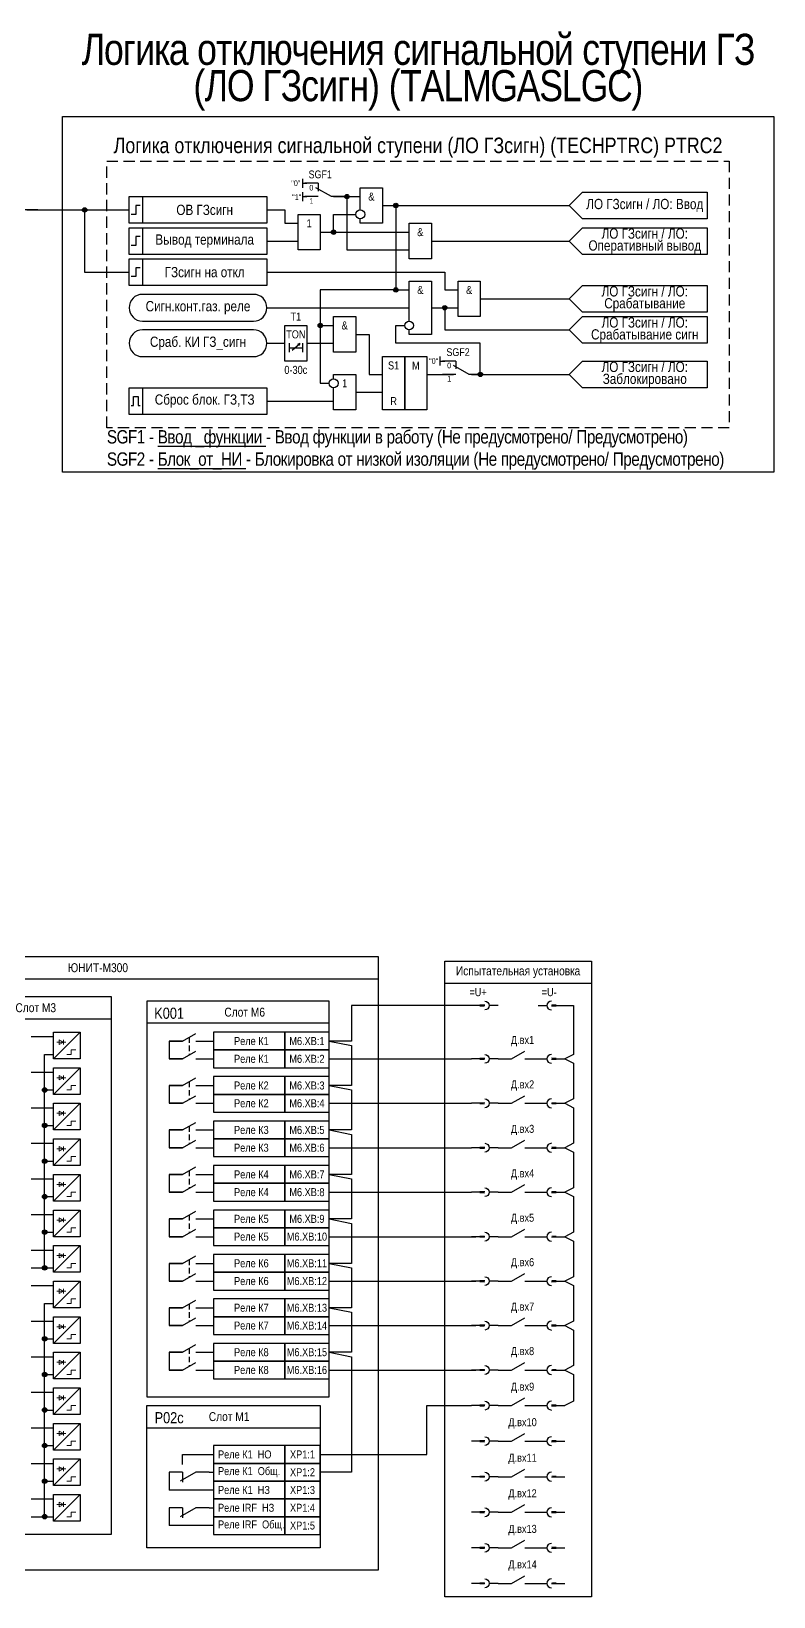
# Model space of a CAD drawing. Header units: millimetres. Extents: x 106 to 2636, y 99 to 588.
# Drawn here: x 526 to 693, y 99 to 451.2 of the extents above; entities that cross this region are included whole.
import ezdxf
from ezdxf.enums import TextEntityAlignment as Align

# ---------------------------------------------------------------- set-up
doc = ezdxf.new("R2010")
doc.units = ezdxf.units.MM
doc.linetypes.add('штриховая2', pattern=[0.375, 0.25, -0.125])
doc.layers.add('_ОРЗ_0.3', color=7, linetype='Continuous', lineweight=30)
doc.layers.add('TEXT', color=7, linetype='Continuous', lineweight=25)
doc.layers.add('invisible', color=252, linetype='Continuous', plot=False)
doc.layers.add('Основная', color=7, linetype='Continuous')
doc.styles.add('1.8_Gost_RD', font='ARIALN.TTF', dxfattribs={"height": 1.8})
doc.styles.add('2.5_Gost_RD', font='ARIALN.TTF', dxfattribs={"height": 2.5})
doc.styles.add('3.5_Gost_RD', font='ARIALN.TTF', dxfattribs={"height": 3.5})
doc.styles.add('Вывод', font='ARIALN.TTF', dxfattribs={"height": 2.5})
doc.styles.add('Компонент', font='ARIALN.TTF', dxfattribs={"height": 3.5})

# ---------------------------------------------------------------- blocks, each defined once
blk = doc.blocks.new('Точка')
at = {"ltscale": 100}
h = blk.add_hatch(color=256, dxfattribs=at)
h.dxf.hatch_style = 1
edge = h.paths.add_edge_path()
edge.add_arc((0, 0), 0.5, 0, 360)
blk.add_circle((0, 0), 0.5, dxfattribs=at)
blk = doc.blocks.new('*U1032')
at = {"layer": 'Основная', "color": 0}
blk.add_line((0, 0), (7, -4), dxfattribs=at)
at = {"layer": 'Основная', "ltscale": 0.35}
blk.add_line((6, 0), (6, -4.5), dxfattribs=at)
blk = doc.blocks.new('*U1037')
at = {"layer": 'Основная', "color": 0}
for p, q in [((-9, 0), (-3, 0)), ((3, 0), (9, 0))]:
    blk.add_line(p, q, dxfattribs=at)
at = {"layer": 'Основная', "ltscale": 0.25}
blk.add_blockref('*U1032', (-3, 0), dxfattribs=at)
at = {"layer": 'Основная'}
for tag, height, style, p in [('ОУ', 3.5, 'Компонент', (2, 10)), ('В1', 2.5, 'Вывод', (14, 6)), ('В2', 2.5, 'Вывод', (6, 4))]:
    blk.add_attdef(tag, text='', height=height, dxfattribs=dict(at, style=style)).set_placement(p, align=Align.MIDDLE_CENTER)
blk = doc.blocks.new('*U1031')
at = {"layer": 'Основная', "color": 0}
blk.add_line((0, 0), (6, 3.43), dxfattribs=at)
blk = doc.blocks.new('*U1039')
at = {"layer": 'Основная', "color": 0}
for p, q in [((-3, 0), (-9, 0)), ((9, 0), (3, 0))]:
    blk.add_line(p, q, dxfattribs=at)
at = {"layer": 'Основная', "ltscale": 0.25, "xscale": -1}
blk.add_blockref('*U1031', (3, 0), dxfattribs=at)
at = {"layer": 'Основная'}
for tag, height, style, p in [('В1', 2.5, 'Вывод', (-14, 6)), ('ОУ', 3.5, 'Компонент', (-2, 10)), ('В2', 2.5, 'Вывод', (-6, 4))]:
    blk.add_attdef(tag, text='', height=height, dxfattribs=dict(at, style=style)).set_placement(p, align=Align.MIDDLE_CENTER)
blk = doc.blocks.new('*U1040')
at = {"layer": 'Основная', "color": 0}
for p, q in [((-3, 0), (-9, 0)), ((9, 0), (3, 0))]:
    blk.add_line(p, q, dxfattribs=at)
at = {"layer": 'Основная', "ltscale": 0.25, "xscale": -1}
blk.add_blockref('*U1031', (3, 0), dxfattribs=at)
at = {"layer": 'Основная'}
for tag, height, style, p in [('В1', 2.5, 'Вывод', (-14, 6)), ('ОУ', 3.5, 'Компонент', (-2, 10)), ('В2', 2.5, 'Вывод', (-6, 4))]:
    blk.add_attdef(tag, text='', height=height, dxfattribs=dict(at, style=style)).set_placement(p, align=Align.MIDDLE_CENTER)
blk = doc.blocks.new('*U101')
at = {"ltscale": 0.25, "const_width": 1, "flags": 128}
blk.add_lwpolyline([(0, 0), (2.5, 0), (2.5, 0), (0, 0)], close=True, dxfattribs=at)
blk = doc.blocks.new('*U100')
at = {"ltscale": 0.25}
blk.add_arc((2, 0), 2, 90, 270, dxfattribs=at)
blk = doc.blocks.new('*U1057')
at = {"layer": 'Основная', "color": 0}
for p, q in [((-6, 0), (-2, 0)), ((0, 0), (6, 0))]:
    blk.add_line(p, q, dxfattribs=at)
at = {"ltscale": 0.25}
for name, p in [('*U100', (-2, 0)), ('*U101', (-0.25, 0))]:
    blk.add_blockref(name, p, dxfattribs=at)
at = {"layer": 'Основная'}
for tag, height, style, p in [('ОУ2', 3.5, 'Компонент', (-6, 5)), ('ОУ1', 3.5, 'Компонент', (6, 5)), ('В2', 2.5, 'Вывод', (-6, -3)), ('В1', 2.5, 'Вывод', (6, -3))]:
    blk.add_attdef(tag, text='', height=height, dxfattribs=dict(at, style=style)).set_placement(p, align=Align.MIDDLE_CENTER)
blk = doc.blocks.new('*U1058')
at = {"layer": 'Основная', "color": 0}
for p, q in [((0, 0), (-6, 0)), ((6, 0), (2, 0))]:
    blk.add_line(p, q, dxfattribs=at)
at = {"ltscale": 0.25, "xscale": -1}
for name, p in [('*U101', (0.25, 0)), ('*U100', (2, 0))]:
    blk.add_blockref(name, p, dxfattribs=at)
at = {"layer": 'Основная'}
for tag, height, style, p in [('ОУ1', 3.5, 'Компонент', (-6, 5)), ('ОУ2', 3.5, 'Компонент', (6, 5)), ('В1', 2.5, 'Вывод', (-6, -3)), ('В2', 2.5, 'Вывод', (6, -3))]:
    blk.add_attdef(tag, text='', height=height, dxfattribs=dict(at, style=style)).set_placement(p, align=Align.MIDDLE_CENTER)
blk = doc.blocks.new('*U1033')
at = {"layer": 'Основная', "color": 0}
blk.add_line((0, 0), (7, 4), dxfattribs=at)
at = {"layer": 'Основная', "ltscale": 0.35}
blk.add_line((6, 6), (6, 2.5), dxfattribs=at)
blk = doc.blocks.new('*U1015')
at = {"layer": 'Основная', "color": 0}
for p, q in [((-3, 6), (-9, 6)), ((-3, 0), (-9, 0)), ((9, 0), (3, 0))]:
    blk.add_line(p, q, dxfattribs=at)
at = {"layer": 'Основная', "ltscale": 0.25, "xscale": -1}
blk.add_blockref('*U1033', (3, 0), dxfattribs=at)
at = {"layer": 'Основная'}
for tag, height, style, p in [('В1', 2.5, 'Вывод', (-13, 6)), ('ОУ', 3.5, 'Компонент', (-2, 10)), ('В2', 2.5, 'Вывод', (-6, 4)), ('В3', 2.5, 'Вывод', (-6, -2))]:
    blk.add_attdef(tag, text='', height=height, dxfattribs=dict(at, style=style)).set_placement(p, align=Align.MIDDLE_CENTER)
blk = doc.blocks.new('*U981')
at = {"layer": 'Основная', "color": 0}
for p, q in [((-3, 6), (-9, 6)), ((-3, 0), (-9, 0)), ((9, 0), (3, 0))]:
    blk.add_line(p, q, dxfattribs=at)
at = {"layer": 'Основная', "ltscale": 0.25, "xscale": -1}
blk.add_blockref('*U1033', (3, 0), dxfattribs=at)
at = {"layer": 'Основная'}
for tag, height, style, p in [('В1', 2.5, 'Вывод', (-14, 6)), ('ОУ', 3.5, 'Компонент', (-2, 10)), ('В2', 2.5, 'Вывод', (-6, 4)), ('В3', 2.5, 'Вывод', (-6, -2))]:
    blk.add_attdef(tag, text='', height=height, dxfattribs=dict(at, style=style)).set_placement(p, align=Align.MIDDLE_CENTER)

msp = doc.modelspace()

# ---------------------------------------------------------------- linework, layer by layer
at = {"ltscale": 100}
for p, q in [((587, 418), (587, 416)), ((587, 417), (588, 417)), ((587, 415), (587, 413)), ((587, 414), (588, 414)), ((588, 381), (588, 381)), ((618, 376), (618, 378)), ((618, 377), (619, 377)), ((625, 232), (598, 232)), ((598, 232), (598, 224)), ((646, 232), (648, 232)), ((648, 232), (648, 221)), ((560, 224), (557, 224)), ((566, 224), (567, 224)), ((598, 224), (593, 224)), ((593, 224), (598, 223)), ((598, 223), (598, 214)), ((560, 220), (557, 220)), ((566, 220), (567, 220)), ((593, 220), (625, 220)), ((631, 220), (630, 220)), ((648, 221), (646, 220)), ((646, 220), (648, 219)), ((648, 219), (648, 211)), ((560, 214), (557, 214)), ((566, 214), (567, 214)), ((598, 214), (593, 214)), ((593, 214), (598, 213)), ((598, 213), (598, 204)), ((560, 210), (557, 210)), ((566, 210), (567, 210)), ((593, 210), (625, 210)), ((631, 210), (630, 210)), ((648, 211), (646, 210)), ((646, 210), (648, 209)), ((648, 209), (648, 201)), ((560, 204), (557, 204)), ((566, 204), (567, 204)), ((598, 204), (593, 204)), ((593, 204), (598, 203)), ((598, 203), (598, 194)), ((648, 201), (646, 200)), ((560, 200), (557, 200)), ((566, 200), (567, 200)), ((593, 200), (625, 200)), ((631, 200), (630, 200)), ((646, 200), (648, 199)), ((648, 199), (648, 191)), ((560, 194), (557, 194)), ((566, 194), (567, 194)), ((598, 194), (593, 194)), ((593, 194), (598, 193)), ((598, 193), (598, 184)), ((648, 191), (646, 190)), ((560, 190), (557, 190)), ((566, 190), (567, 190)), ((593, 190), (625, 190)), ((631, 190), (630, 190)), ((646, 190), (648, 189)), ((648, 189), (648, 181)), ((560, 184), (557, 184)), ((566, 184), (567, 184)), ((598, 184), (593, 184)), ((593, 184), (598, 183)), ((560, 180), (557, 180)), ((566, 180), (567, 180)), ((593, 180), (626, 180)), ((598, 183), (598, 174)), ((631, 180), (630, 180)), ((648, 181), (646, 180)), ((646, 180), (648, 179)), ((648, 179), (648, 171)), ((560, 174), (557, 174)), ((566, 174), (567, 174)), ((598, 174), (593, 174)), ((593, 174), (598, 173)), ((598, 173), (598, 164)), ((560, 170), (557, 170)), ((566, 170), (567, 170)), ((593, 170), (626, 170)), ((631, 170), (630, 170)), ((648, 171), (646, 170)), ((646, 170), (648, 169)), ((648, 169), (648, 161)), ((560, 164), (557, 164)), ((566, 164), (567, 164)), ((598, 164), (593, 164)), ((593, 164), (598, 163)), ((598, 163), (598, 154)), ((560, 160), (557, 160)), ((566, 160), (567, 160)), ((593, 160), (626, 160)), ((631, 160), (630, 160)), ((648, 161), (646, 160)), ((646, 160), (648, 159)), ((648, 159), (648, 151)), ((560, 154), (557, 154)), ((566, 154), (567, 154)), ((598, 154), (593, 154)), ((593, 154), (598, 153)), ((598, 153), (598, 127)), ((560, 150), (557, 150)), ((566, 150), (567, 150)), ((593, 150), (626, 150)), ((631, 150), (630, 150)), ((648, 151), (646, 150)), ((646, 150), (648, 149)), ((648, 149), (648, 143)), ((631, 142), (630, 142)), ((648, 143), (646, 142)), ((631, 134), (630, 134)), ((560, 127), (557, 127)), ((566, 127), (567, 127)), ((598, 127), (591, 127)), ((631, 126), (630, 126)), ((567, 123), (557, 123)), ((566, 119), (567, 119)), ((631, 118), (630, 118)), ((567, 115), (557, 115)), ((631, 110), (630, 110)), ((631, 102), (630, 102))]:
    msp.add_line(p, q, dxfattribs=at)
at = {"color": 7, "ltscale": 100}
for p, q in [((584.7, 379.46), (586.37, 380.95)), ((586.37, 380.95), (585.85, 380.73)), ((586.37, 380.95), (586.11, 380.48))]:
    msp.add_line(p, q, dxfattribs=at)
at = {"lineweight": 13, "ltscale": 0.25}
for p, q in [((533.25, 224.25), (533.25, 223.25)), ((533.25, 216.25), (533.25, 215.25)), ((533.25, 208.25), (533.25, 207.25)), ((533.25, 200.25), (533.25, 199.25)), ((533.25, 192.25), (533.25, 191.25)), ((533.25, 184.25), (533.25, 183.25)), ((533.25, 176.25), (533.25, 175.25)), ((533.25, 168.25), (533.25, 167.25)), ((533.25, 160.25), (533.25, 159.25)), ((533.25, 152.25), (533.25, 151.25)), ((533.25, 144.25), (533.25, 143.25)), ((533.25, 136.25), (533.25, 135.25)), ((533.25, 128.25), (533.25, 127.25)), ((533.25, 120.25), (533.25, 119.25))]:
    msp.add_line(p, q, dxfattribs=at)
at = {"color": 3, "ltscale": 100}
msp.add_lwpolyline([(533, 432), (693, 432), (693, 352), (533, 352)], close=True, dxfattribs=at)
at = {"linetype": 'штриховая2', "ltscale": 10}
msp.add_lwpolyline([(543, 422), (683, 422), (683, 362), (543, 362)], close=True, dxfattribs=at)
at = {"ltscale": 100}
for points in [[(600, 411), (600, 416), (605, 416), (605, 408), (600, 408), (600, 409)], [(594, 414), (600, 414)], [(594, 414), (597, 414), (597, 402), (611, 402)], [(647, 412), (650, 415), (678, 415), (678, 409), (650, 409), (647, 412)], [(579, 411), (583, 411), (583, 408), (586, 408)], [(605, 412), (608, 412), (608, 393), (591, 393), (591, 385), (594, 385)], [(605, 412), (608, 412), (608, 393), (591, 393), (591, 372), (593, 372)], [(591, 406), (594, 406), (594, 410), (599, 410)], [(605, 412), (647, 412)], [(605, 412), (608, 412), (608, 393), (611, 393)], [(591, 406), (611, 406)], [(647, 404), (650, 407), (678, 407), (678, 401), (650, 401), (647, 404)], [(579, 404), (586, 404)], [(616, 404), (647, 404)], [(579, 397), (619, 397), (619, 393), (622, 393)], [(611, 386), (611, 395), (616, 395), (616, 383), (611, 383), (611, 384)], [(627, 391), (647, 391)], [(647, 391), (650, 394), (678, 394), (678, 388), (650, 388), (647, 391)], [(579, 389), (611, 389)], [(616, 389), (622, 389)], [(616, 389), (619, 389), (619, 384), (647, 384)], [(625, 374), (627, 374), (627, 381), (608, 381), (608, 385), (610, 385)], [(647, 384), (650, 387), (678, 387), (678, 381), (650, 381), (647, 384)], [(579, 381), (583, 381)], [(584, 381), (584, 379)], [(587, 381), (587, 379)], [(588, 381), (594, 381)], [(599, 383), (602, 383), (602, 374), (605, 374)], [(584, 380), (587, 380)], [(647, 374), (650, 377), (678, 377), (678, 371), (650, 371), (647, 374)], [(594, 373), (594, 374), (599, 374), (599, 366), (594, 366), (594, 371)], [(615, 374), (621, 374)], [(625, 374), (647, 374)], [(599, 370), (605, 370)], [(579, 368), (594, 368)], [(484, 238), (604, 238)], [(619, 237), (652, 237)], [(500, 229), (544, 229)], [(593, 228), (552, 228)], [(557, 224), (557, 220)], [(529, 173), (529, 221)], [(557, 214), (557, 210)], [(557, 204), (557, 200)], [(557, 194), (557, 190)], [(557, 184), (557, 180)], [(557, 174), (557, 170)], [(529, 117), (529, 165)], [(557, 164), (557, 160)], [(557, 154), (557, 150)], [(591, 131), (615, 131), (615, 142), (625, 142)], [(552, 137), (591, 137)], [(560, 128.75), (560, 131), (567, 131)], [(557, 127), (557, 123)], [(557, 119), (557, 115)]]:
    msp.add_lwpolyline(points, dxfattribs=at)
for points in [[(548, 414), (579, 414), (579, 408), (548, 408)], [(548, 414), (551, 414), (551, 408), (548, 408)], [(586, 410), (591, 410), (591, 402), (586, 402)], [(548, 407), (579, 407), (579, 401), (548, 401)], [(548, 407), (551, 407), (551, 401), (548, 401)], [(611, 408), (616, 408), (616, 400), (611, 400)], [(548, 400), (551, 400), (551, 394), (548, 394)], [(548, 400), (579, 400), (579, 394), (548, 394)], [(622, 395), (627, 395), (627, 387), (622, 387)], [(583, 385), (588, 385), (588, 377), (583, 377)], [(594, 387), (599, 387), (599, 379), (594, 379)], [(605, 378), (610, 378), (610, 366), (605, 366)], [(610, 378), (615, 378), (615, 366), (610, 366)], [(548, 371), (579, 371), (579, 365), (548, 365)], [(548, 371), (551, 371), (551, 365), (548, 365)], [(583, 226), (567, 226), (567, 222), (583, 222)], [(593, 226), (583, 226), (583, 222), (593, 222)], [(583, 222), (567, 222), (567, 218), (583, 218)], [(593, 222), (583, 222), (583, 218), (593, 218)], [(583, 216), (567, 216), (567, 212), (583, 212)], [(593, 216), (583, 216), (583, 212), (593, 212)], [(583, 212), (567, 212), (567, 208), (583, 208)], [(593, 212), (583, 212), (583, 208), (593, 208)], [(583, 206), (567, 206), (567, 202), (583, 202)], [(593, 206), (583, 206), (583, 202), (593, 202)], [(583, 202), (567, 202), (567, 198), (583, 198)], [(593, 202), (583, 202), (583, 198), (593, 198)], [(583, 196), (567, 196), (567, 192), (583, 192)], [(593, 196), (583, 196), (583, 192), (593, 192)], [(583, 192), (567, 192), (567, 188), (583, 188)], [(593, 192), (583, 192), (583, 188), (593, 188)], [(583, 186), (567, 186), (567, 182), (583, 182)], [(593, 186), (583, 186), (583, 182), (593, 182)], [(583, 182), (567, 182), (567, 178), (583, 178)], [(593, 182), (583, 182), (583, 178), (593, 178)], [(583, 176), (567, 176), (567, 172), (583, 172)], [(593, 176), (583, 176), (583, 172), (593, 172)], [(583, 172), (567, 172), (567, 168), (583, 168)], [(593, 172), (583, 172), (583, 168), (593, 168)], [(583, 166), (567, 166), (567, 162), (583, 162)], [(593, 166), (583, 166), (583, 162), (593, 162)], [(583, 162), (567, 162), (567, 158), (583, 158)], [(593, 162), (583, 162), (583, 158), (593, 158)], [(583, 156), (567, 156), (567, 152), (583, 152)], [(593, 156), (583, 156), (583, 152), (593, 152)], [(583, 152), (567, 152), (567, 148), (583, 148)], [(593, 152), (583, 152), (583, 148), (593, 148)], [(583, 133), (567, 133), (567, 129), (583, 129)], [(591, 133), (583, 133), (583, 129), (591, 129)], [(583, 129), (567, 129), (567, 125), (583, 125)], [(591, 129), (583, 129), (583, 125), (591, 125)], [(583, 125), (567, 125), (567, 121), (583, 121)], [(591, 125), (583, 125), (583, 121), (591, 121)], [(583, 121), (567, 121), (567, 117), (583, 117)], [(591, 121), (583, 121), (583, 117), (591, 117)], [(583, 117), (567, 117), (567, 113), (583, 113)], [(591, 117), (583, 117), (583, 113), (591, 113)]]:
    msp.add_lwpolyline(points, close=True, dxfattribs=at)
at = {"lineweight": 30, "ltscale": 100}
for points in [[(550.5, 412), (549.5, 412), (549.5, 410), (548.5, 410)], [(550.5, 405), (549.5, 405), (549.5, 403), (548.5, 403)], [(550.5, 398), (549.5, 398), (549.5, 396), (548.5, 396)], [(548.5, 367), (549, 367), (549, 369), (550, 369), (550, 367), (550.5, 367)]]:
    msp.add_lwpolyline(points, dxfattribs=at)
at = {"ltscale": 100}
for points in [[(551, 386), (576, 386, 1), (576, 392), (551, 392, 1)], [(551, 378), (576, 378, 1), (576, 384), (551, 384, 1)]]:
    msp.add_lwpolyline(points, format="xyb", close=True, dxfattribs=at)
for points in [[(531, 226), (537, 226), (537, 220), (531, 220)], [(531, 218), (537, 218), (537, 212), (531, 212)], [(531, 210), (537, 210), (537, 204), (531, 204)], [(531, 202), (537, 202), (537, 196), (531, 196)], [(531, 194), (537, 194), (537, 188), (531, 188)], [(531, 186), (537, 186), (537, 180), (531, 180)], [(531, 178), (537, 178), (537, 172), (531, 172)], [(531, 170), (537, 170), (537, 164), (531, 164)], [(531, 162), (537, 162), (537, 156), (531, 156)], [(531, 154), (537, 154), (537, 148), (531, 148)], [(531, 146), (537, 146), (537, 140), (531, 140)], [(531, 138), (537, 138), (537, 132), (531, 132)], [(531, 130), (537, 130), (537, 124), (531, 124)], [(531, 122), (537, 122), (537, 116), (531, 116)]]:
    msp.add_lwpolyline(points, close=True)
at = {"lineweight": 13, "flags": 128}
for points in [[(532.5, 224.5, 0, 0, 0), (532.5, 225, 0.25, 0, 0), (532.5, 225.5, 0, 0, 0)], [(533, 224.5, 0, 0, 0), (533, 225, 0.25, 0, 0), (533, 225.5, 0, 0, 0)], [(532.5, 216.5, 0, 0, 0), (532.5, 217, 0.25, 0, 0), (532.5, 217.5, 0, 0, 0)], [(533, 216.5, 0, 0, 0), (533, 217, 0.25, 0, 0), (533, 217.5, 0, 0, 0)], [(532.5, 208.5, 0, 0, 0), (532.5, 209, 0.25, 0, 0), (532.5, 209.5, 0, 0, 0)], [(533, 208.5, 0, 0, 0), (533, 209, 0.25, 0, 0), (533, 209.5, 0, 0, 0)], [(532.5, 200.5, 0, 0, 0), (532.5, 201, 0.25, 0, 0), (532.5, 201.5, 0, 0, 0)], [(533, 200.5, 0, 0, 0), (533, 201, 0.25, 0, 0), (533, 201.5, 0, 0, 0)], [(532.5, 192.5, 0, 0, 0), (532.5, 193, 0.25, 0, 0), (532.5, 193.5, 0, 0, 0)], [(533, 192.5, 0, 0, 0), (533, 193, 0.25, 0, 0), (533, 193.5, 0, 0, 0)], [(532.5, 184.5, 0, 0, 0), (532.5, 185, 0.25, 0, 0), (532.5, 185.5, 0, 0, 0)], [(533, 184.5, 0, 0, 0), (533, 185, 0.25, 0, 0), (533, 185.5, 0, 0, 0)], [(532.5, 176.5, 0, 0, 0), (532.5, 177, 0.25, 0, 0), (532.5, 177.5, 0, 0, 0)], [(533, 176.5, 0, 0, 0), (533, 177, 0.25, 0, 0), (533, 177.5, 0, 0, 0)], [(532.5, 168.5, 0, 0, 0), (532.5, 169, 0.25, 0, 0), (532.5, 169.5, 0, 0, 0)], [(533, 168.5, 0, 0, 0), (533, 169, 0.25, 0, 0), (533, 169.5, 0, 0, 0)], [(532.5, 160.5, 0, 0, 0), (532.5, 161, 0.25, 0, 0), (532.5, 161.5, 0, 0, 0)], [(533, 160.5, 0, 0, 0), (533, 161, 0.25, 0, 0), (533, 161.5, 0, 0, 0)], [(532.5, 152.5, 0, 0, 0), (532.5, 153, 0.25, 0, 0), (532.5, 153.5, 0, 0, 0)], [(533, 152.5, 0, 0, 0), (533, 153, 0.25, 0, 0), (533, 153.5, 0, 0, 0)], [(532.5, 144.5, 0, 0, 0), (532.5, 145, 0.25, 0, 0), (532.5, 145.5, 0, 0, 0)], [(533, 144.5, 0, 0, 0), (533, 145, 0.25, 0, 0), (533, 145.5, 0, 0, 0)], [(532.5, 136.5, 0, 0, 0), (532.5, 137, 0.25, 0, 0), (532.5, 137.5, 0, 0, 0)], [(533, 136.5, 0, 0, 0), (533, 137, 0.25, 0, 0), (533, 137.5, 0, 0, 0)], [(532.5, 128.5, 0, 0, 0), (532.5, 129, 0.25, 0, 0), (532.5, 129.5, 0, 0, 0)], [(533, 128.5, 0, 0, 0), (533, 129, 0.25, 0, 0), (533, 129.5, 0, 0, 0)], [(532.5, 120.5, 0, 0, 0), (532.5, 121, 0.25, 0, 0), (532.5, 121.5, 0, 0, 0)], [(533, 120.5, 0, 0, 0), (533, 121, 0.25, 0, 0), (533, 121.5, 0, 0, 0)]]:
    msp.add_lwpolyline(points, format="xyseb", dxfattribs=at)
at = {"lineweight": 13, "ltscale": 0.25}
for points in [[(533.25, 223.75), (532.25, 224.25), (532.25, 223.25), (533.25, 223.75)], [(533.25, 215.75), (532.25, 216.25), (532.25, 215.25), (533.25, 215.75)], [(533.25, 207.75), (532.25, 208.25), (532.25, 207.25), (533.25, 207.75)], [(533.25, 199.75), (532.25, 200.25), (532.25, 199.25), (533.25, 199.75)], [(533.25, 191.75), (532.25, 192.25), (532.25, 191.25), (533.25, 191.75)], [(533.25, 183.75), (532.25, 184.25), (532.25, 183.25), (533.25, 183.75)], [(533.25, 175.75), (532.25, 176.25), (532.25, 175.25), (533.25, 175.75)], [(533.25, 167.75), (532.25, 168.25), (532.25, 167.25), (533.25, 167.75)], [(533.25, 159.75), (532.25, 160.25), (532.25, 159.25), (533.25, 159.75)], [(533.25, 151.75), (532.25, 152.25), (532.25, 151.25), (533.25, 151.75)], [(533.25, 143.75), (532.25, 144.25), (532.25, 143.25), (533.25, 143.75)], [(533.25, 135.75), (532.25, 136.25), (532.25, 135.25), (533.25, 135.75)], [(533.25, 127.75), (532.25, 128.25), (532.25, 127.25), (533.25, 127.75)], [(533.25, 119.75), (532.25, 120.25), (532.25, 119.25), (533.25, 119.75)]]:
    msp.add_lwpolyline(points, dxfattribs=at)
at = {"linetype": 'штриховая2', "ltscale": 5}
for points in [[(561.5, 224.86), (561.5, 220.86)], [(561.5, 214.86), (561.5, 210.86)], [(561.5, 204.86), (561.5, 200.86)], [(561.5, 194.86), (561.5, 190.86)], [(561.5, 184.86), (561.5, 180.86)], [(561.5, 174.86), (561.5, 170.86)], [(561.5, 164.86), (561.5, 160.86)], [(561.5, 154.86), (561.5, 150.86)]]:
    msp.add_lwpolyline(points, dxfattribs=at)
at = {"ltscale": 100}
for centre in [(600, 410), (611, 385), (594, 372)]:
    msp.add_circle(centre, 1, dxfattribs=at)
at = {"layer": '_ОРЗ_0.3', "ltscale": 100}
for points in [[(484, 243), (604, 243), (604, 105), (484, 105)], [(619, 242), (652, 242), (652, 99), (619, 99)], [(500, 234), (544, 234), (544, 113), (500, 113)], [(593, 233), (552, 233), (552, 144), (593, 144)], [(552, 142), (591, 142), (591, 110), (552, 110)]]:
    msp.add_lwpolyline(points, close=True, dxfattribs=at)
at = {"layer": 'invisible', "ltscale": 100}
for points in [[(525, 411), (548, 411)], [(525, 411), (538, 411), (538, 397), (548, 397)]]:
    msp.add_lwpolyline(points, dxfattribs=at)
at = {"layer": 'Основная', "ltscale": 0.25}
for p, q in [((537, 226), (531, 220)), ((537, 218), (531, 212)), ((537, 210), (531, 204)), ((537, 202), (531, 196)), ((537, 194), (531, 188)), ((537, 186), (531, 180)), ((537, 178), (531, 172)), ((537, 170), (531, 164)), ((537, 162), (531, 156)), ((537, 154), (531, 148)), ((537, 146), (531, 140)), ((537, 138), (531, 132)), ((537, 130), (531, 124)), ((537, 122), (531, 116))]:
    msp.add_line(p, q, dxfattribs=at)
at = {"layer": 'Основная', "color": 0}
for p, q in [((526, 225), (531, 225)), ((529, 221), (531, 221)), ((526, 217), (531, 217)), ((529, 213), (531, 213)), ((526, 209), (531, 209)), ((529, 205), (531, 205)), ((526, 201), (531, 201)), ((529, 197), (531, 197)), ((526, 193), (531, 193)), ((529, 189), (531, 189)), ((526, 185), (531, 185)), ((529, 181), (531, 181)), ((526, 177), (531, 177)), ((526, 173), (531, 173)), ((526, 169), (531, 169)), ((526, 169), (531, 169)), ((529, 165), (531, 165)), ((529, 165), (531, 165)), ((526, 161), (531, 161)), ((529, 157), (531, 157)), ((526, 153), (531, 153)), ((529, 149), (531, 149)), ((526, 145), (531, 145)), ((529, 141), (531, 141)), ((526, 137), (531, 137)), ((529, 133), (531, 133)), ((526, 129), (531, 129)), ((529, 125), (531, 125)), ((526, 121), (531, 121)), ((526, 117), (531, 117))]:
    msp.add_line(p, q, dxfattribs=at)
at = {"layer": 'Основная', "color": 0, "lineweight": 13}
for p, q in [((531.75, 223.75), (533.75, 223.75)), ((531.75, 215.75), (533.75, 215.75)), ((531.75, 207.75), (533.75, 207.75)), ((531.75, 199.75), (533.75, 199.75)), ((531.75, 191.75), (533.75, 191.75)), ((531.75, 183.75), (533.75, 183.75)), ((531.75, 175.75), (533.75, 175.75)), ((531.75, 167.75), (533.75, 167.75)), ((531.75, 159.75), (533.75, 159.75)), ((531.75, 151.75), (533.75, 151.75)), ((531.75, 143.75), (533.75, 143.75)), ((531.75, 135.75), (533.75, 135.75)), ((531.75, 127.75), (533.75, 127.75)), ((531.75, 119.75), (533.75, 119.75))]:
    msp.add_line(p, q, dxfattribs=at)
for p, q in [((535, 222), (536, 222)), ((535, 221), (535, 222)), ((534, 221), (535, 221)), ((534, 213), (535, 213)), ((535, 214), (536, 214)), ((535, 213), (535, 214)), ((534, 205), (535, 205)), ((535, 206), (536, 206)), ((535, 205), (535, 206)), ((535, 198), (536, 198)), ((535, 197), (535, 198)), ((534, 197), (535, 197)), ((534, 189), (535, 189)), ((535, 190), (536, 190)), ((535, 189), (535, 190)), ((534, 181), (535, 181)), ((535, 182), (536, 182)), ((535, 181), (535, 182)), ((534, 173), (535, 173)), ((535, 174), (536, 174)), ((535, 173), (535, 174)), ((535, 166), (536, 166)), ((535, 165), (535, 166)), ((534, 165), (535, 165)), ((534, 157), (535, 157)), ((535, 158), (536, 158)), ((535, 157), (535, 158)), ((534, 149), (535, 149)), ((535, 150), (536, 150)), ((535, 149), (535, 150)), ((534, 141), (535, 141)), ((535, 142), (536, 142)), ((535, 141), (535, 142)), ((535, 134), (536, 134)), ((535, 133), (535, 134)), ((534, 133), (535, 133)), ((534, 125), (535, 125)), ((535, 126), (536, 126)), ((535, 125), (535, 126)), ((534, 117), (535, 117)), ((535, 118), (536, 118)), ((535, 117), (535, 118))]:
    msp.add_line(p, q, dxfattribs=at).dxf.unprotected_set("ltscale", 0)

# ---------------------------------------------------------------- block references
at = {"ltscale": 100}
for p in [(597, 414), (608, 412), (538, 411), (594, 406), (608, 393), (619, 389), (591, 385), (627, 374), (529, 213), (529, 205), (529, 197), (529, 189), (529, 181), (529, 173), (529, 157), (529, 149), (529, 141), (529, 133), (529, 125), (529, 117)]:
    msp.add_blockref('Точка', p, dxfattribs=at)
at = {"layer": 'Основная', "ltscale": 0.25, "xscale": 0.5, "yscale": 0.5, "zscale": 0.5}
for p, values in [((592, 414), {'ОУ': 'SGF1', 'В1': '"0"', 'В2': '0', 'В3': '1'}), ((623, 374), {'ОУ': 'SGF2', 'В1': '"0"', 'В2': '0', 'В3': '1'})]:
    msp.add_blockref('*U1015', p, dxfattribs=at).add_auto_attribs(values)
at = {"layer": 'Основная', "color": 6, "ltscale": 0.25, "xscale": 0.5, "yscale": 0.5, "zscale": 0.5}
msp.add_blockref('*U981', (523, 411), dxfattribs=at).add_auto_attribs({'ОУ': 'SGF1', 'В1': '"0"', 'В2': '0', 'В3': '1'})
at = {"layer": 'Основная', "ltscale": 0.25, "yscale": 0.5, "zscale": 0.5}
for name, p, xscale in [('*U1058', (628, 232), 0.5), ('*U1057', (643, 232), 0.5), ('*U1039', (561.5, 224), -0.5), ('*U1039', (561.5, 220), -0.5), ('*U1058', (628, 220), 0.5), ('*U1040', (635.5, 220), -0.5), ('*U1057', (643, 220), 0.5), ('*U1039', (561.5, 214), -0.5), ('*U1039', (561.5, 210), -0.5), ('*U1040', (635.5, 210), -0.5), ('*U1058', (628, 210), 0.5), ('*U1057', (643, 210), 0.5), ('*U1039', (561.5, 204), -0.5), ('*U1039', (561.5, 200), -0.5), ('*U1058', (628, 200), 0.5), ('*U1040', (635.5, 200), -0.5), ('*U1057', (643, 200), 0.5), ('*U1039', (561.5, 194), -0.5), ('*U1039', (561.5, 190), -0.5), ('*U1058', (628, 190), 0.5), ('*U1040', (635.5, 190), -0.5), ('*U1057', (643, 190), 0.5), ('*U1039', (561.5, 184), -0.5), ('*U1039', (561.5, 180), -0.5), ('*U1058', (628, 180), 0.5), ('*U1040', (635.5, 180), -0.5), ('*U1057', (643, 180), 0.5), ('*U1039', (561.5, 174), -0.5), ('*U1039', (561.5, 170), -0.5), ('*U1058', (628, 170), 0.5), ('*U1040', (635.5, 170), -0.5), ('*U1057', (643, 170), 0.5), ('*U1039', (561.5, 164), -0.5), ('*U1039', (561.5, 160), -0.5), ('*U1058', (628, 160), 0.5), ('*U1040', (635.5, 160), -0.5), ('*U1057', (643, 160), 0.5), ('*U1039', (561.5, 154), -0.5), ('*U1039', (561.5, 150), -0.5), ('*U1040', (635.5, 150), -0.5), ('*U1058', (628, 150), 0.5), ('*U1057', (643, 150), 0.5), ('*U1058', (628, 142), 0.5), ('*U1040', (635.5, 142), -0.5), ('*U1057', (643, 142), 0.5), ('*U1058', (628, 134), 0.5), ('*U1040', (635.5, 134), -0.5), ('*U1057', (643, 134), 0.5), ('*U1037', (561.5, 127), -0.5), ('*U1058', (628, 126), 0.5), ('*U1040', (635.5, 126), -0.5), ('*U1057', (643, 126), 0.5), ('*U1037', (561.5, 119), -0.5), ('*U1058', (628, 118), 0.5), ('*U1040', (635.5, 118), -0.5), ('*U1057', (643, 118), 0.5), ('*U1058', (628, 110), 0.5), ('*U1040', (635.5, 110), -0.5), ('*U1057', (643, 110), 0.5), ('*U1058', (628, 102), 0.5), ('*U1040', (635.5, 102), -0.5), ('*U1057', (643, 102), 0.5)]:
    msp.add_blockref(name, p, dxfattribs=dict(at, xscale=xscale))

# ---------------------------------------------------------------- texts
at = {"color": 30, "ltscale": 100, "attachment_point": 5, "style": '3.5_Gost_RD'}
for s, insert, char_height, width in [('Логика отключения сигнальной ступени (ЛО ГЗсигн) (TECHPTRC) {\\C6;PTRC2}', (613, 425), 3.5, 140), ('\\pxql;{\\T0.95;SGF1 - \\LВвод _функции\\l - Ввод функции в работу (Не предусмотрено/ Предусмотрено)\\PSGF2 - \\LБлок_от_HИ\\l - Блокировка от низкой изоляции (Не предусмотрено/ Предусмотрено)}', (618, 357), 3, 150)]:
    msp.add_mtext(s, dxfattribs=dict(at, insert=insert, char_height=char_height, width=width))
at = {"ltscale": 100}
for s, insert, char_height, width, attachment_point, style in [('"1"', (584.67, 414.5), 1.25, 2, 1, '3.5_Gost_RD'), ('&', (602.5, 414), 1.8, 5, 5, '2.5_Gost_RD'), ('1', (588.5, 408), 1.8, 5, 5, '2.5_Gost_RD'), ('&', (613.5, 406), 1.8, 5, 5, '2.5_Gost_RD'), ('&', (613.5, 393), 1.8, 5, 5, '2.5_Gost_RD'), ('&', (624.5, 393), 1.8, 5, 5, '2.5_Gost_RD'), ('T1', (585.5, 387), 1.8, 5, 5, '2.5_Gost_RD'), ('TON', (585.5, 383), 1.8, 5, 5, '2.5_Gost_RD'), ('&', (596.5, 385), 1.8, 5, 5, '2.5_Gost_RD'), ('S1', (607.5, 376), 1.8, 5, 5, '2.5_Gost_RD'), ('М', (612.5, 376), 1.8, 5, 5, '2.5_Gost_RD'), ('0-30с', (585.5, 375), 1.8, 5, 5, '2.5_Gost_RD'), ('1', (596.5, 372), 1.8, 5, 5, '2.5_Gost_RD'), ('R', (607.5, 368), 1.8, 5, 5, '2.5_Gost_RD'), ('ЮНИТ-М300', (541, 240.5), 2, 30, 5, '1.8_Gost_RD'), ('Испытательная установка', (635.5, 239.5), 2, 33, 5, '1.8_Gost_RD'), ('Слот М3', (527, 231.5), 2, 34, 5, '1.8_Gost_RD'), ('\\pxi0.55556,qc;=U+', (626, 235), 1.8, 16, 5, '1.8_Gost_RD'), ('\\pxi0.55556,qc;=U-', (642, 235), 1.8, 16, 5, '1.8_Gost_RD'), ('K001', (557, 230.25), 2.5, 10, 5, '2.5_Gost_RD'), ('Слот М6', (574, 230.5), 2, 81, 5, '1.8_Gost_RD'), ('\\pxi0.55556,qc;Реле К1', (575, 224), 1.8, 16, 5, '1.8_Gost_RD'), ('М6.XB:1', (588, 224), 1.8, 10, 5, '1.8_Gost_RD'), ('\\pxi0.55556,qc;Д.вх1', (636, 224), 1.8, 16, 5, '1.8_Gost_RD'), ('\\pxi0.55556,qc;Реле К1', (575, 220), 1.8, 16, 5, '1.8_Gost_RD'), ('М6.XB:2', (588, 220), 1.8, 10, 5, '1.8_Gost_RD'), ('\\pxi0.55556,qc;Реле К2', (575, 214), 1.8, 16, 5, '1.8_Gost_RD'), ('М6.XB:3', (588, 214), 1.8, 10, 5, '1.8_Gost_RD'), ('\\pxi0.55556,qc;Д.вх2', (636, 214), 1.8, 16, 5, '1.8_Gost_RD'), ('\\pxi0.55556,qc;Реле К2', (575, 210), 1.8, 16, 5, '1.8_Gost_RD'), ('М6.XB:4', (588, 210), 1.8, 10, 5, '1.8_Gost_RD'), ('\\pxi0.55556,qc;Реле К3', (575, 204), 1.8, 16, 5, '1.8_Gost_RD'), ('М6.XB:5', (588, 204), 1.8, 10, 5, '1.8_Gost_RD'), ('\\pxi0.55556,qc;Д.вх3', (636, 204), 1.8, 16, 5, '1.8_Gost_RD'), ('\\pxi0.55556,qc;Реле К3', (575, 200), 1.8, 16, 5, '1.8_Gost_RD'), ('М6.XB:6', (588, 200), 1.8, 10, 5, '1.8_Gost_RD'), ('\\pxi0.55556,qc;Реле К4', (575, 194), 1.8, 16, 5, '1.8_Gost_RD'), ('М6.XB:7', (588, 194), 1.8, 10, 5, '1.8_Gost_RD'), ('\\pxi0.55556,qc;Д.вх4', (636, 194), 1.8, 16, 5, '1.8_Gost_RD'), ('\\pxi0.55556,qc;Реле К4', (575, 190), 1.8, 16, 5, '1.8_Gost_RD'), ('М6.XB:8', (588, 190), 1.8, 10, 5, '1.8_Gost_RD'), ('\\pxi0.55556,qc;Реле К5', (575, 184), 1.8, 16, 5, '1.8_Gost_RD'), ('М6.XB:9', (588, 184), 1.8, 10, 5, '1.8_Gost_RD'), ('\\pxi0.55556,qc;Д.вх5', (636, 184), 1.8, 16, 5, '1.8_Gost_RD'), ('\\pxi0.55556,qc;Реле К5', (575, 180), 1.8, 16, 5, '1.8_Gost_RD'), ('М6.XB:10', (588, 180), 1.8, 10, 5, '1.8_Gost_RD'), ('\\pxi0.55556,qc;Реле К6', (575, 174), 1.8, 16, 5, '1.8_Gost_RD'), ('М6.XB:11', (588, 174), 1.8, 10, 5, '1.8_Gost_RD'), ('\\pxi0.55556,qc;Д.вх6', (636, 174), 1.8, 16, 5, '1.8_Gost_RD'), ('\\pxi0.55556,qc;Реле К6', (575, 170), 1.8, 16, 5, '1.8_Gost_RD'), ('М6.XB:12', (588, 170), 1.8, 10, 5, '1.8_Gost_RD'), ('\\pxi0.55556,qc;Реле К7', (575, 164), 1.8, 16, 5, '1.8_Gost_RD'), ('М6.XB:13', (588, 164), 1.8, 10, 5, '1.8_Gost_RD'), ('\\pxi0.55556,qc;Д.вх7', (636, 164), 1.8, 16, 5, '1.8_Gost_RD'), ('\\pxi0.55556,qc;Реле К7', (575, 160), 1.8, 16, 5, '1.8_Gost_RD'), ('М6.XB:14', (588, 160), 1.8, 10, 5, '1.8_Gost_RD'), ('\\pxi0.55556,qc;Д.вх8', (636, 154), 1.8, 16, 5, '1.8_Gost_RD'), ('\\pxi0.55556,qc;Реле К8', (575, 154), 1.8, 16, 5, '1.8_Gost_RD'), ('М6.XB:15', (588, 154), 1.8, 10, 5, '1.8_Gost_RD'), ('\\pxi0.55556,qc;Реле К8', (575, 150), 1.8, 16, 5, '1.8_Gost_RD'), ('М6.XB:16', (588, 150), 1.8, 10, 5, '1.8_Gost_RD'), ('\\pxi0.55556,qc;Д.вх9', (636, 146), 1.8, 16, 5, '1.8_Gost_RD'), ('Р02с', (557, 139.25), 2.5, 10, 5, '2.5_Gost_RD'), ('Слот М1', (570.5, 139.5), 2, 81, 5, '1.8_Gost_RD'), ('\\pxi0.55556,qc;Д.вх10', (636, 138), 1.8, 16, 5, '1.8_Gost_RD'), ('\\pxi0.55556,ql;Реле К1  НО', (575, 131), 1.8, 16, 5, '1.8_Gost_RD'), ('XP1:1', (587, 131), 1.8, 8, 5, '1.8_Gost_RD'), ('\\pxi0.55556,qc;Д.вх11', (636, 130), 1.8, 16, 5, '1.8_Gost_RD'), ('\\pxi0.55556,ql;Реле К1  Общ.', (575, 127), 1.8, 16, 5, '1.8_Gost_RD'), ('XP1:2', (587, 127), 1.8, 8, 5, '1.8_Gost_RD'), ('\\pxi0.55556,ql;Реле К1  НЗ', (575, 123), 1.8, 16, 5, '1.8_Gost_RD'), ('XP1:3', (587, 123), 1.8, 8, 5, '1.8_Gost_RD'), ('\\pxi0.55556,ql;Реле IRF  НЗ', (575, 119), 1.8, 16, 5, '1.8_Gost_RD'), ('XP1:4', (587, 119), 1.8, 8, 5, '1.8_Gost_RD'), ('\\pxi0.55556,qc;Д.вх12', (636, 122), 1.8, 16, 5, '1.8_Gost_RD'), ('\\pxi0.55556,ql;Реле IRF  Общ.', (575, 115), 1.8, 16, 5, '1.8_Gost_RD'), ('XP1:5', (587, 115), 1.8, 8, 5, '1.8_Gost_RD'), ('\\pxi0.55556,qc;Д.вх13', (636, 114), 1.8, 16, 5, '1.8_Gost_RD'), ('\\pxi0.55556,qc;Д.вх14', (636, 106), 1.8, 16, 5, '1.8_Gost_RD')]:
    msp.add_mtext(s, dxfattribs=dict(at, insert=insert, char_height=char_height, width=width, attachment_point=attachment_point, style=style))
at = {"layer": 'TEXT', "color": 3, "ltscale": 100, "insert": (613, 442), "char_height": 7, "width": 153.8217, "attachment_point": 5, "style": '3.5_Gost_RD'}
msp.add_mtext('\\pxsm0.7;{\\T0.95;Логика отключения сигнальной ступени ГЗ (ЛО ГЗсигн) (TALMGASLGC)}', dxfattribs=at)
at = {"layer": 'TEXT', "ltscale": 100, "char_height": 2.3, "attachment_point": 5, "style": '2.5_Gost_RD'}
for s, insert, width in [('\\pxsm0.7;ОВ ГЗсигн', (565, 411), 28), ('\\pxsm0.7;ЛО ГЗсигн / ЛО: Ввод', (664, 412), 28), ('\\pxsm0.7;ЛО ГЗсигн / ЛО: Оперативный вывод', (664, 404), 25.7514), ('\\pxsm0.7;ГЗсигн на откл', (565, 397), 28), ('\\pxsm0.7;ЛО ГЗсигн / ЛО: Срабатывание', (664, 391), 28), ('\\A1;\\pxsm0.7;Сигн.конт.газ. реле', (563.5, 389), 31), ('\\pxsm0.7;ЛО ГЗсигн / ЛО: Срабатывание сигн', (664, 384), 28), ('\\A1;\\pxsm0.7;Сраб. КИ ГЗ_сигн', (563.5, 381), 31), ('\\pxsm0.7;ЛО ГЗсигн / ЛО: Заблокировано', (664, 374), 36.4264), ('\\pxsm0.7;Сброс блок. ГЗ,ТЗ', (565, 368), 28)]:
    msp.add_mtext(s, dxfattribs=dict(at, insert=insert, width=width))
at = {"layer": 'TEXT', "color": 0, "ltscale": 100, "insert": (565, 404), "char_height": 2.3, "width": 28, "attachment_point": 5, "style": '2.5_Gost_RD'}
msp.add_mtext('\\pxsm0.7;{\\C256;Вывод терминала}', dxfattribs=at)

doc.saveas('drawing.dxf')
